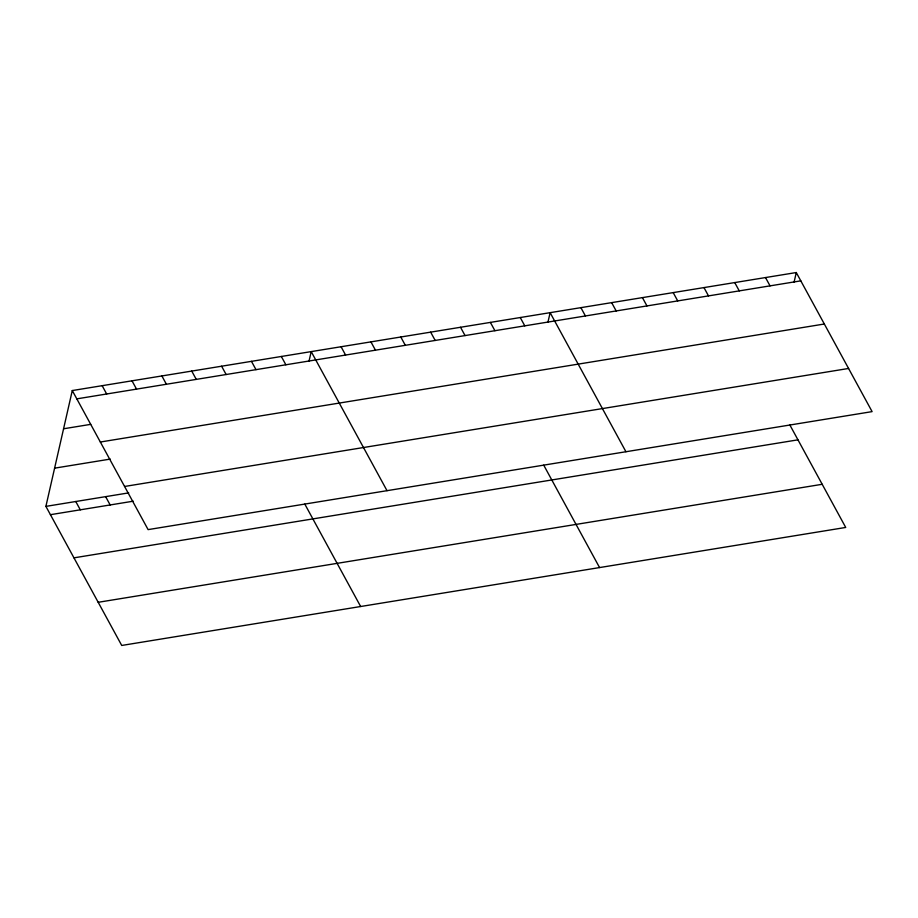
<?xml version="1.0" encoding="UTF-8"?>
<svg xmlns="http://www.w3.org/2000/svg" width="918" height="918" viewBox="0 0 918 918"><rect width="100%" height="100%" fill="white"/><g stroke="black" fill="none" stroke-linecap="round" stroke-linejoin="round"><path stroke-width="1.38" d="M789.893 425.045L845.719 527.448L121.727 645.457L45.9 506.38L72.281 390.552L796.273 272.543L872.1 411.62L148.108 529.617L72.281 390.552M309.022 361.164L311.202 351.605L387.017 490.682M547.943 322.229L550.123 312.671L625.938 451.736M794.104 282.101L796.273 272.543M76.814 398.86L800.806 280.851M63.571 428.775L90.721 424.357M100.337 442.017L824.33 324.008M54.61 468.157L110.263 459.092M124.573 486.471L848.576 368.462M45.9 506.38L128.704 492.886M50.433 514.688L133.236 501.194M73.956 557.846L797.949 439.837M98.192 602.3L822.195 484.291M765.509 277.557L770.041 285.865M734.733 282.572L739.265 290.88M703.968 287.586L708.501 295.894M673.192 292.613L677.725 300.909M642.428 297.627L646.96 305.935M611.652 302.642L616.185 310.95M580.887 307.656L585.42 315.964M520.254 317.536L524.786 325.844M490.384 322.402L494.917 330.709M543.731 465.162L599.557 567.565M460.526 327.267L465.047 335.575M430.657 332.144L435.189 340.452M400.787 337.009L405.32 345.317M370.929 341.875L375.462 350.183M341.06 346.74L345.593 355.048M281.333 356.482L285.865 364.79M251.463 361.348L255.996 369.656M304.81 504.108L360.648 606.511M221.605 366.213L226.138 374.521M191.736 371.079L196.268 379.386M161.878 375.944L166.399 384.252M132.008 380.821L136.541 389.129M102.139 385.686L106.672 393.994M105.627 496.649L110.16 504.957M75.769 501.515L80.291 509.823"/></g></svg>
